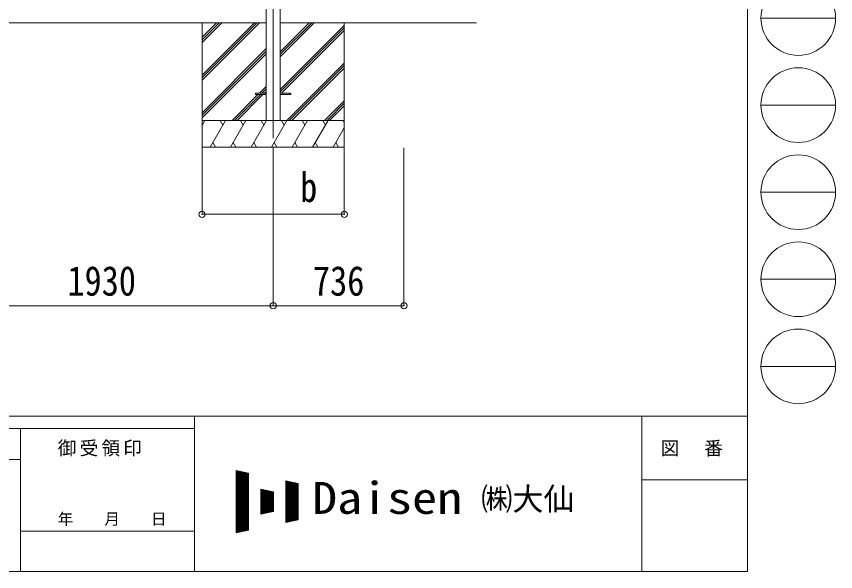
# Model space of a CAD drawing. Units: millimetres at full size. Extents: x -9783 to 9892, y -6828 to 6752.
# Drawn here: x 5283 to 9892, y -6828 to -3704 of the extents above; entities that cross this region are included whole.
import ezdxf
from ezdxf.enums import TextEntityAlignment as Align

# ---------------------------------------------------------------- set-up
doc = ezdxf.new("R2010")
doc.units = ezdxf.units.MM
doc.header["$LTSCALE"] = 35
doc.header["$PDMODE"] = 32
doc.header["$PDSIZE"] = 35
for name, color, linetype, lineweight in [('0-0_0', 7, 'Continuous', 9), ('0-1_本体', 4, 'Continuous', 9), ('0-2_部品', 7, 'Continuous', 9), ('0-8_PARTS2', 2, 'Continuous', 9), ('0-A_寸法', 6, 'Continuous', 9), ('F-0_240', 7, 'Continuous', 9)]:
    doc.layers.add(name, color=color, linetype=linetype, lineweight=lineweight)
doc.styles.add('ＭＳ ゴシック', font='')
doc.styles.get('ＭＳ ゴシック').set_extended_font_data('MS Gothic')

msp = doc.modelspace()

# ---------------------------------------------------------------- linework, layer by layer
at = {"layer": '0-0_0'}
for p, q in [((4837.24, -3739.42), (6688.24, -3739.42)), ((6327.74, -3739.58), (6327.74, -4439.58)), ((6327.74, -4033.75), (6621.92, -3739.58)), ((6327.74, -4047.9), (6636.06, -3739.58)), ((6327.74, -4062.04), (6650.2, -3739.58)), ((6327.74, -3849.91), (6438.07, -3739.58)), ((6327.74, -3835.76), (6423.93, -3739.58)), ((6327.74, -3821.62), (6409.79, -3739.58)), ((7871.22, -3739.58), (6767.24, -3739.58)), ((6767.24, -3930.91), (6958.57, -3739.58)), ((6767.24, -3916.76), (6944.43, -3739.58)), ((6767.24, -3902.62), (6930.29, -3739.58)), ((6767.24, -4114.75), (7127.74, -3754.26)), ((6767.24, -4128.89), (7127.74, -3768.4)), ((7127.74, -3739.58), (7127.74, -4439.58)), ((6775.2, -4135.08), (7127.74, -3782.54)), ((6327.74, -4245.88), (6688.24, -3885.39)), ((6327.74, -4260.03), (6688.24, -3899.53)), ((6327.74, -4274.17), (6688.24, -3913.67)), ((6804.55, -4289.58), (7127.74, -3966.39)), ((6818.69, -4289.58), (7127.74, -3980.53)), ((6832.83, -4289.58), (7127.74, -3994.67)), ((6650.68, -4135.08), (6688.24, -4097.52)), ((6496.18, -4289.58), (6641.68, -4144.08)), ((6510.32, -4289.58), (6655.82, -4144.08)), ((6524.46, -4289.58), (6669.96, -4144.08)), ((6664.82, -4135.08), (6688.24, -4111.66)), ((6678.96, -4135.08), (6688.24, -4125.8)), ((7016.68, -4289.58), (7127.74, -4178.52)), ((7030.82, -4289.58), (7127.74, -4192.66)), ((7044.96, -4289.58), (7127.74, -4206.8)), ((7127.74, -4289.58), (6327.74, -4289.58)), ((6327.74, -4317.08), (6343.62, -4289.58)), ((6372.49, -4439.58), (6459.09, -4289.58)), ((6444.09, -4315.56), (6429.09, -4289.58)), ((6487.96, -4439.58), (6574.56, -4289.58)), ((6559.56, -4315.56), (6544.56, -4289.58)), ((6603.43, -4439.58), (6690.03, -4289.58)), ((6675.03, -4315.56), (6660.03, -4289.58)), ((6718.9, -4439.58), (6805.5, -4289.58)), ((6790.5, -4315.56), (6775.5, -4289.57)), ((6834.37, -4439.58), (6920.97, -4289.58)), ((6905.97, -4315.56), (6890.97, -4289.58)), ((6949.84, -4439.58), (7036.44, -4289.58)), ((7006.44, -4289.58), (7021.44, -4315.56)), ((7065.31, -4439.58), (7127.74, -4331.44)), ((7121.91, -4289.58), (7127.74, -4299.68)), ((6387.48, -4413.6), (6402.48, -4439.58)), ((6502.95, -4413.6), (6517.95, -4439.58)), ((6618.43, -4413.6), (6633.42, -4439.58)), ((6733.89, -4413.6), (6748.89, -4439.58)), ((6849.36, -4413.6), (6864.36, -4439.58)), ((6964.83, -4413.6), (6979.83, -4439.58)), ((7080.3, -4413.6), (7095.3, -4439.58)), ((6327.74, -4439.58), (7127.74, -4439.58))]:
    msp.add_line(p, q, dxfattribs=at)
at = {"layer": '0-1_本体'}
for p, q in [((6688.24, -846.99), (6688.24, -4289.58)), ((6767.24, -846.99), (6767.24, -4289.58))]:
    msp.add_line(p, q, dxfattribs=at)
at = {"layer": '0-2_部品', "color": 4}
for p, q in [((6627.74, -4135.07), (6688.24, -4135.07)), ((6627.74, -4135.07), (6627.74, -4144.07)), ((6627.74, -4144.07), (6688.24, -4144.07)), ((6767.24, -4135.07), (6827.74, -4135.07)), ((6767.24, -4144.07), (6827.74, -4144.07)), ((6827.74, -4135.07), (6827.74, -4144.07))]:
    msp.add_line(p, q, dxfattribs=at)
at = {"layer": '0-8_PARTS2'}
msp.add_line((6727.74, -839.58), (6727.74, -4389.58), dxfattribs=at)
at = {"layer": '0-A_寸法'}
for p, q in [((6327.74, -4817.32), (6327.74, -4442.91)), ((6727.74, -5332.3), (6727.74, -4442.91)), ((7127.74, -4817.32), (7127.74, -4442.91)), ((7463.73, -5332.3), (7463.73, -4442.91)), ((6327.74, -4817.32), (7127.74, -4817.32)), ((4797.74, -5332.3), (6727.74, -5332.3)), ((6727.74, -5332.3), (7463.73, -5332.3))]:
    msp.add_line(p, q, dxfattribs=at)
for p in [(6327.74, -4817.32), (7127.74, -4817.32), (6727.74, -5332.3), (7463.73, -5332.3)]:
    msp.add_point(p, dxfattribs=at)
at = {"layer": 'F-0_240', "color": 5}
for p, q in [((9396.97, 6751.9), (9396.97, -6828.1)), ((-9783.03, -5953.1), (9396.97, -5953.1)), ((6285.75, -5953.1), (6285.75, -6828.1)), ((8801.97, -5953.1), (8801.97, -6828.1)), ((-9783.03, -6023.1), (6285.75, -6023.1)), ((5305.75, -6023.1), (5305.75, -6828.1)), ((3205.75, -6198.1), (5305.75, -6198.1)), ((8801.97, -6311.85), (9396.97, -6311.85)), ((5305.75, -6600.6), (6285.75, -6600.6)), ((-9783.03, -6828.1), (9396.97, -6828.1))]:
    msp.add_line(p, q, dxfattribs=at)
at = {"layer": 'F-0_240', "color": 4}
for p, q in [((9471.77, -3713.1), (9891.77, -3713.1)), ((9471.77, -4203.1), (9891.77, -4203.1)), ((9471.77, -4693.1), (9891.77, -4693.1)), ((9471.77, -5183.1), (9891.77, -5183.1)), ((9471.77, -5673.1), (9891.77, -5673.1))]:
    msp.add_line(p, q, dxfattribs=at)
at = {"layer": 'F-0_240'}
for p, q in [((6519.04, -6259.47), (6589.04, -6274.05)), ((6519.04, -6259.47), (6519.04, -6609.47)), ((6519.04, -6262.76), (6534.85, -6262.76)), ((6519.04, -6266.26), (6551.65, -6266.26)), ((6521.12, -6609.03), (6521.12, -6259.9)), ((6524.62, -6608.3), (6524.62, -6260.63)), ((6528.12, -6607.58), (6528.12, -6261.36)), ((6531.62, -6606.85), (6531.62, -6262.09)), ((6535.12, -6606.12), (6535.12, -6262.81)), ((6538.62, -6605.39), (6538.62, -6263.54)), ((6542.12, -6604.66), (6542.12, -6264.27)), ((6545.62, -6603.93), (6545.62, -6265)), ((6549.12, -6603.2), (6549.12, -6265.73)), ((6552.62, -6602.47), (6552.62, -6266.46)), ((6556.12, -6601.74), (6556.12, -6267.19)), ((6519.04, -6269.76), (6568.45, -6269.76)), ((6519.04, -6273.26), (6585.25, -6273.26)), ((6519.04, -6276.76), (6589.04, -6276.76)), ((6519.04, -6280.26), (6589.04, -6280.26)), ((6519.04, -6283.76), (6589.04, -6283.76)), ((6519.04, -6287.26), (6589.04, -6287.26)), ((6519.04, -6290.76), (6589.04, -6290.76)), ((6519.04, -6294.26), (6589.04, -6294.26)), ((6519.04, -6297.76), (6589.04, -6297.76)), ((6519.04, -6301.26), (6589.04, -6301.26)), ((6519.04, -6304.76), (6589.04, -6304.76)), ((6519.04, -6308.26), (6589.04, -6308.26)), ((6519.04, -6311.76), (6589.04, -6311.76)), ((6559.62, -6601.01), (6559.62, -6267.92)), ((6563.12, -6600.28), (6563.12, -6268.65)), ((6566.62, -6599.55), (6566.62, -6269.38)), ((6570.12, -6598.83), (6570.12, -6270.11)), ((6573.62, -6598.1), (6573.62, -6270.84)), ((6577.12, -6597.37), (6577.12, -6271.56)), ((6580.62, -6596.64), (6580.62, -6272.29)), ((6584.12, -6595.91), (6584.12, -6273.02)), ((6587.62, -6595.18), (6587.62, -6273.75)), ((6589.04, -6274.05), (6589.04, -6594.88)), ((6519.04, -6315.26), (6589.04, -6315.26)), ((6519.04, -6318.76), (6589.04, -6318.76)), ((6519.04, -6322.26), (6589.04, -6322.26)), ((6519.04, -6325.76), (6589.04, -6325.76)), ((6519.04, -6329.26), (6589.04, -6329.26)), ((6519.04, -6332.76), (6589.04, -6332.76)), ((6519.04, -6336.26), (6589.04, -6336.26)), ((6519.04, -6339.76), (6589.04, -6339.76)), ((6519.04, -6343.26), (6589.04, -6343.26)), ((6519.04, -6346.76), (6589.04, -6346.76)), ((6519.04, -6350.26), (6589.04, -6350.26)), ((6519.04, -6353.76), (6589.04, -6353.76)), ((6519.04, -6357.26), (6589.04, -6357.26)), ((6799.04, -6317.8), (6869.04, -6332.38)), ((6799.04, -6317.8), (6799.04, -6551.13)), ((6799.04, -6318.76), (6803.65, -6318.76)), ((6799.04, -6322.26), (6820.45, -6322.26)), ((6799.04, -6325.76), (6837.25, -6325.76)), ((6799.04, -6329.26), (6854.05, -6329.26)), ((6799.04, -6332.76), (6869.04, -6332.76)), ((6799.04, -6336.26), (6869.04, -6336.26)), ((6799.04, -6339.76), (6869.04, -6339.76)), ((6799.04, -6343.26), (6869.04, -6343.26)), ((6799.04, -6346.76), (6869.04, -6346.76)), ((6799.04, -6350.26), (6869.04, -6350.26)), ((6799.04, -6353.76), (6869.04, -6353.76)), ((6799.04, -6357.26), (6869.04, -6357.26)), ((6801.12, -6550.7), (6801.12, -6318.23)), ((6804.62, -6549.97), (6804.62, -6318.96)), ((6808.12, -6549.24), (6808.12, -6319.69)), ((6811.62, -6548.51), (6811.62, -6320.42)), ((6815.12, -6547.78), (6815.12, -6321.15)), ((6818.62, -6547.05), (6818.62, -6321.88)), ((6822.12, -6546.33), (6822.12, -6322.61)), ((6825.62, -6545.6), (6825.62, -6323.34)), ((6829.12, -6544.87), (6829.12, -6324.06)), ((6832.62, -6544.14), (6832.62, -6324.79)), ((6836.12, -6543.41), (6836.12, -6325.52)), ((6839.62, -6542.68), (6839.62, -6326.25)), ((6843.12, -6541.95), (6843.12, -6326.98)), ((6846.62, -6541.22), (6846.62, -6327.71)), ((6850.12, -6540.49), (6850.12, -6328.44)), ((6853.62, -6539.76), (6853.62, -6329.17)), ((6857.12, -6539.03), (6857.12, -6329.9)), ((6860.62, -6538.3), (6860.62, -6330.63)), ((6864.12, -6537.58), (6864.12, -6331.36)), ((6867.62, -6536.85), (6867.62, -6332.09)), ((6869.04, -6332.38), (6869.04, -6536.55)), ((6519.04, -6360.76), (6589.04, -6360.76)), ((6519.04, -6364.26), (6589.04, -6364.26)), ((6519.04, -6367.76), (6589.04, -6367.76)), ((6519.04, -6371.26), (6589.04, -6371.26)), ((6519.04, -6374.76), (6589.04, -6374.76)), ((6519.04, -6378.26), (6589.04, -6378.26)), ((6519.04, -6381.76), (6589.04, -6381.76)), ((6519.04, -6385.26), (6589.04, -6385.26)), ((6519.04, -6388.76), (6589.04, -6388.76)), ((6519.04, -6392.26), (6589.04, -6392.26)), ((6519.04, -6395.76), (6589.04, -6395.76)), ((6519.04, -6399.26), (6589.04, -6399.26)), ((6519.04, -6402.76), (6589.04, -6402.76)), ((6659.04, -6364.47), (6729.04, -6379.05)), ((6659.04, -6364.47), (6659.04, -6504.47)), ((6659.04, -6367.76), (6674.85, -6367.76)), ((6659.04, -6371.26), (6691.65, -6371.26)), ((6659.04, -6374.76), (6708.45, -6374.76)), ((6659.04, -6378.26), (6725.25, -6378.26)), ((6659.04, -6381.76), (6729.04, -6381.76)), ((6659.04, -6385.26), (6729.04, -6385.26)), ((6659.04, -6388.76), (6729.04, -6388.76)), ((6659.04, -6392.26), (6729.04, -6392.26)), ((6659.04, -6395.76), (6729.04, -6395.76)), ((6659.04, -6399.26), (6729.04, -6399.26)), ((6659.04, -6402.76), (6729.04, -6402.76)), ((6661.12, -6504.03), (6661.12, -6364.9)), ((6664.62, -6503.3), (6664.62, -6365.63)), ((6668.12, -6502.58), (6668.12, -6366.36)), ((6671.62, -6501.85), (6671.62, -6367.09)), ((6675.12, -6501.12), (6675.12, -6367.81)), ((6678.62, -6500.39), (6678.62, -6368.54)), ((6682.12, -6499.66), (6682.12, -6369.27)), ((6685.62, -6498.93), (6685.62, -6370)), ((6689.12, -6498.2), (6689.12, -6370.73)), ((6692.62, -6497.47), (6692.62, -6371.46)), ((6696.12, -6496.74), (6696.12, -6372.19)), ((6699.62, -6496.01), (6699.62, -6372.92)), ((6703.12, -6495.28), (6703.12, -6373.65)), ((6706.62, -6494.55), (6706.62, -6374.38)), ((6710.12, -6493.83), (6710.12, -6375.11)), ((6713.62, -6493.1), (6713.62, -6375.84)), ((6717.12, -6492.37), (6717.12, -6376.56)), ((6720.62, -6491.64), (6720.62, -6377.29)), ((6724.12, -6490.91), (6724.12, -6378.02)), ((6727.62, -6490.18), (6727.62, -6378.75)), ((6729.04, -6379.05), (6729.04, -6489.88)), ((6799.04, -6360.76), (6869.04, -6360.76)), ((6799.04, -6364.26), (6869.04, -6364.26)), ((6799.04, -6367.76), (6869.04, -6367.76)), ((6799.04, -6371.26), (6869.04, -6371.26)), ((6799.04, -6374.76), (6869.04, -6374.76)), ((6799.04, -6378.26), (6869.04, -6378.26)), ((6799.04, -6381.76), (6869.04, -6381.76)), ((6799.04, -6385.26), (6869.04, -6385.26)), ((6799.04, -6388.76), (6869.04, -6388.76)), ((6799.04, -6392.26), (6869.04, -6392.26)), ((6799.04, -6395.76), (6869.04, -6395.76)), ((6799.04, -6399.26), (6869.04, -6399.26)), ((6799.04, -6402.76), (6869.04, -6402.76)), ((6519.04, -6406.26), (6589.04, -6406.26)), ((6519.04, -6409.76), (6589.04, -6409.76)), ((6519.04, -6413.26), (6589.04, -6413.26)), ((6519.04, -6416.76), (6589.04, -6416.76)), ((6519.04, -6420.26), (6589.04, -6420.26)), ((6519.04, -6423.76), (6589.04, -6423.76)), ((6519.04, -6427.26), (6589.04, -6427.26)), ((6519.04, -6430.76), (6589.04, -6430.76)), ((6519.04, -6434.26), (6589.04, -6434.26)), ((6519.04, -6437.76), (6589.04, -6437.76)), ((6519.04, -6441.26), (6589.04, -6441.26)), ((6519.04, -6444.76), (6589.04, -6444.76)), ((6519.04, -6448.26), (6589.04, -6448.26)), ((6519.04, -6451.76), (6589.04, -6451.76)), ((6659.04, -6406.26), (6729.04, -6406.26)), ((6659.04, -6409.76), (6729.04, -6409.76)), ((6659.04, -6413.26), (6729.04, -6413.26)), ((6659.04, -6416.76), (6729.04, -6416.76)), ((6659.04, -6420.26), (6729.04, -6420.26)), ((6659.04, -6423.76), (6729.04, -6423.76)), ((6659.04, -6427.26), (6729.04, -6427.26)), ((6659.04, -6430.76), (6729.04, -6430.76)), ((6659.04, -6434.26), (6729.04, -6434.26)), ((6659.04, -6437.76), (6729.04, -6437.76)), ((6659.04, -6441.26), (6729.04, -6441.26)), ((6659.04, -6444.76), (6729.04, -6444.76)), ((6659.04, -6448.26), (6729.04, -6448.26)), ((6659.04, -6451.76), (6729.04, -6451.76)), ((6799.04, -6406.26), (6869.04, -6406.26)), ((6799.04, -6409.76), (6869.04, -6409.76)), ((6799.04, -6413.26), (6869.04, -6413.26)), ((6799.04, -6416.76), (6869.04, -6416.76)), ((6799.04, -6420.26), (6869.04, -6420.26)), ((6799.04, -6423.76), (6869.04, -6423.76)), ((6799.04, -6427.26), (6869.04, -6427.26)), ((6799.04, -6430.76), (6869.04, -6430.76)), ((6799.04, -6434.26), (6869.04, -6434.26)), ((6799.04, -6437.76), (6869.04, -6437.76)), ((6799.04, -6441.26), (6869.04, -6441.26)), ((6799.04, -6444.76), (6869.04, -6444.76)), ((6799.04, -6448.26), (6869.04, -6448.26)), ((6799.04, -6451.76), (6869.04, -6451.76)), ((6519.04, -6455.26), (6589.04, -6455.26)), ((6519.04, -6458.76), (6589.04, -6458.76)), ((6519.04, -6462.26), (6589.04, -6462.26)), ((6519.04, -6465.76), (6589.04, -6465.76)), ((6519.04, -6469.26), (6589.04, -6469.26)), ((6519.04, -6472.76), (6589.04, -6472.76)), ((6519.04, -6476.26), (6589.04, -6476.26)), ((6519.04, -6479.76), (6589.04, -6479.76)), ((6519.04, -6483.26), (6589.04, -6483.26)), ((6519.04, -6486.76), (6589.04, -6486.76)), ((6519.04, -6490.26), (6589.04, -6490.26)), ((6519.04, -6493.76), (6589.04, -6493.76)), ((6519.04, -6497.26), (6589.04, -6497.26)), ((6659.04, -6455.26), (6729.04, -6455.26)), ((6659.04, -6458.76), (6729.04, -6458.76)), ((6659.04, -6462.26), (6729.04, -6462.26)), ((6659.04, -6465.76), (6729.04, -6465.76)), ((6659.04, -6469.26), (6729.04, -6469.26)), ((6659.04, -6472.76), (6729.04, -6472.76)), ((6659.04, -6476.26), (6729.04, -6476.26)), ((6659.04, -6479.76), (6729.04, -6479.76)), ((6659.04, -6483.26), (6729.04, -6483.26)), ((6659.04, -6486.76), (6729.04, -6486.76)), ((6659.04, -6504.47), (6729.04, -6489.88)), ((6659.04, -6490.26), (6727.23, -6490.26)), ((6659.04, -6493.76), (6710.43, -6493.76)), ((6659.04, -6497.26), (6693.63, -6497.26)), ((6799.04, -6455.26), (6869.04, -6455.26)), ((6799.04, -6458.76), (6869.04, -6458.76)), ((6799.04, -6462.26), (6869.04, -6462.26)), ((6799.04, -6465.76), (6869.04, -6465.76)), ((6799.04, -6469.26), (6869.04, -6469.26)), ((6799.04, -6472.76), (6869.04, -6472.76)), ((6799.04, -6476.26), (6869.04, -6476.26)), ((6799.04, -6479.76), (6869.04, -6479.76)), ((6799.04, -6483.26), (6869.04, -6483.26)), ((6799.04, -6486.76), (6869.04, -6486.76)), ((6799.04, -6490.26), (6869.04, -6490.26)), ((6799.04, -6493.76), (6869.04, -6493.76)), ((6799.04, -6497.26), (6869.04, -6497.26)), ((6519.04, -6500.76), (6589.04, -6500.76)), ((6519.04, -6504.26), (6589.04, -6504.26)), ((6519.04, -6507.76), (6589.04, -6507.76)), ((6519.04, -6511.26), (6589.04, -6511.26)), ((6519.04, -6514.76), (6589.04, -6514.76)), ((6519.04, -6518.26), (6589.04, -6518.26)), ((6519.04, -6521.76), (6589.04, -6521.76)), ((6519.04, -6525.26), (6589.04, -6525.26)), ((6519.04, -6528.76), (6589.04, -6528.76)), ((6519.04, -6532.26), (6589.04, -6532.26)), ((6519.04, -6535.76), (6589.04, -6535.76)), ((6519.04, -6539.26), (6589.04, -6539.26)), ((6519.04, -6542.76), (6589.04, -6542.76)), ((6659.04, -6500.76), (6676.83, -6500.76)), ((6659.04, -6504.26), (6660.03, -6504.26)), ((6799.04, -6500.76), (6869.04, -6500.76)), ((6799.04, -6504.26), (6869.04, -6504.26)), ((6799.04, -6507.76), (6869.04, -6507.76)), ((6799.04, -6511.26), (6869.04, -6511.26)), ((6799.04, -6514.76), (6869.04, -6514.76)), ((6799.04, -6518.26), (6869.04, -6518.26)), ((6799.04, -6521.76), (6869.04, -6521.76)), ((6799.04, -6525.26), (6869.04, -6525.26)), ((6799.04, -6528.76), (6869.04, -6528.76)), ((6799.04, -6532.26), (6869.04, -6532.26)), ((6799.04, -6535.76), (6869.04, -6535.76)), ((6869.04, -6536.55), (6799.04, -6551.13)), ((6799.04, -6539.26), (6856.03, -6539.26)), ((6799.04, -6542.76), (6839.23, -6542.76)), ((6519.04, -6546.26), (6589.04, -6546.26)), ((6519.04, -6549.76), (6589.04, -6549.76)), ((6519.04, -6553.26), (6589.04, -6553.26)), ((6519.04, -6556.76), (6589.04, -6556.76)), ((6519.04, -6560.26), (6589.04, -6560.26)), ((6519.04, -6563.76), (6589.04, -6563.76)), ((6519.04, -6567.26), (6589.04, -6567.26)), ((6519.04, -6570.76), (6589.04, -6570.76)), ((6519.04, -6574.26), (6589.04, -6574.26)), ((6519.04, -6577.76), (6589.04, -6577.76)), ((6519.04, -6581.26), (6589.04, -6581.26)), ((6519.04, -6584.76), (6589.04, -6584.76)), ((6519.04, -6588.26), (6589.04, -6588.26)), ((6799.04, -6546.26), (6822.43, -6546.26)), ((6799.04, -6549.76), (6805.63, -6549.76)), ((6519.04, -6591.76), (6589.04, -6591.76)), ((6589.04, -6594.88), (6519.04, -6609.47)), ((6519.04, -6595.26), (6587.23, -6595.26)), ((6519.04, -6598.76), (6570.43, -6598.76)), ((6519.04, -6602.26), (6553.63, -6602.26)), ((6519.04, -6605.76), (6536.83, -6605.76)), ((6519.04, -6609.26), (6520.03, -6609.26))]:
    msp.add_line(p, q, dxfattribs=at)
at = {"layer": 'F-0_240', "color": 4}
for centre in [(9681.77, -3713.1), (9681.77, -4203.1), (9681.77, -4693.1), (9681.77, -5183.1), (9681.77, -5673.1)]:
    msp.add_circle(centre, 210, dxfattribs=at)

# ---------------------------------------------------------------- texts
at = {"layer": '0-A_寸法', "color": 7, "style": 'ＭＳ ゴシック', "width": 0.85}
for s, p in [('b', (6879.61, -4798.32)), ('1930', (5570.24, -5325.3)), ('736', (6951.36, -5325.3))]:
    msp.add_text(s, height=166.8, dxfattribs=at).set_placement(p, align=Align.BOTTOM_LEFT)
at = {"layer": 'F-0_240', "style": 'ＭＳ ゴシック', "width": 1.15}
msp.add_text('Daisen', height=179.6, dxfattribs=at).set_placement((6947.05, -6556.97), align=Align.BOTTOM_LEFT)
at = {"layer": 'F-0_240', "style": 'ＭＳ ゴシック'}
for s, height, p in [('㈱大仙\u3000', 128.3, (7898.35, -6521.97)), ('年\u3000\u3000月\u3000\u3000日', 64.15, (5515.76, -6583.1))]:
    msp.add_text(s, height=height, dxfattribs=at).set_placement(p, align=Align.BOTTOM_LEFT)
at = {"layer": 'F-0_240', "char_height": 76.98, "attachment_point": 7, "style": 'ＭＳ ゴシック'}
for s, insert in [('\\T1.17;御受領印', (5515.75, -6180.6)), ('\\T1.17;図\u3000番', (8906.97, -6180.6))]:
    msp.add_mtext(s, dxfattribs=dict(at, insert=insert))

doc.saveas('drawing.dxf')
